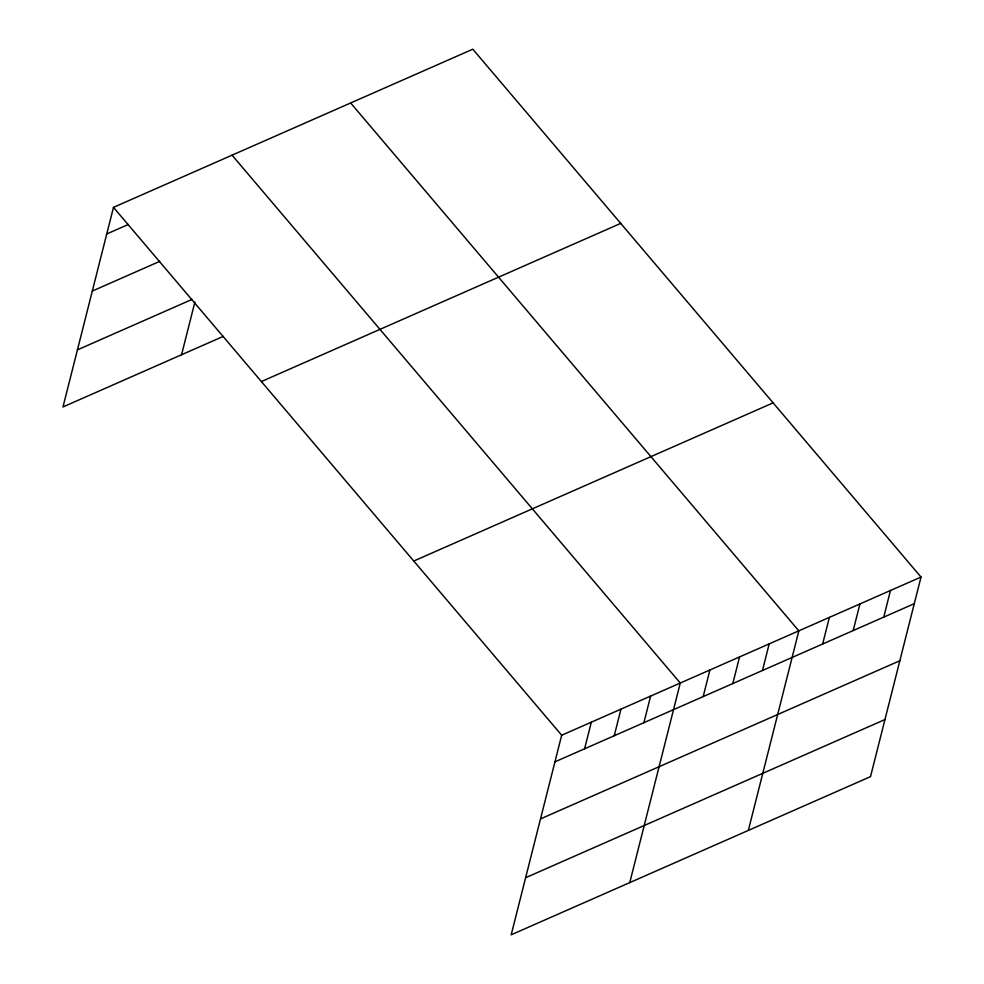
<?xml version="1.0" encoding="UTF-8"?>
<svg xmlns="http://www.w3.org/2000/svg" width="984" height="984" viewBox="0 0 984 984"><rect width="100%" height="100%" fill="white"/><g stroke="black" fill="none" stroke-linecap="round" stroke-linejoin="round"><path stroke-width="1.48" d="M921.012 577.054L561.679 735.232L511.188 934.8L870.52 776.634L921.012 577.054L472.812 49.2L113.48 207.366L62.988 406.946L223.331 336.356M181.56 354.744L194.893 302.051M584.594 748.787L591.335 722.182M614.237 735.737L620.978 709.132M643.88 722.686L650.621 696.082M629.76 882.611L680.264 683.031L232.064 155.177M703.179 696.586L709.907 669.981M732.822 683.536L739.55 656.931M762.465 670.498L769.193 643.88M748.344 830.41L798.848 630.842L350.648 102.976M822.649 644.003L829.389 617.386M853.202 630.559L859.93 603.942M883.743 617.116L890.471 590.498M106.752 233.971L128.314 224.487M92.311 291.055L159.679 261.4M77.428 349.861L191.966 299.443M261.387 381.558L620.719 223.393M413.784 561.028L773.104 402.862M554.951 761.837L914.284 603.672M540.511 818.909L899.843 660.744M525.628 877.716L884.96 719.55M113.48 207.366L561.679 735.232"/></g></svg>
